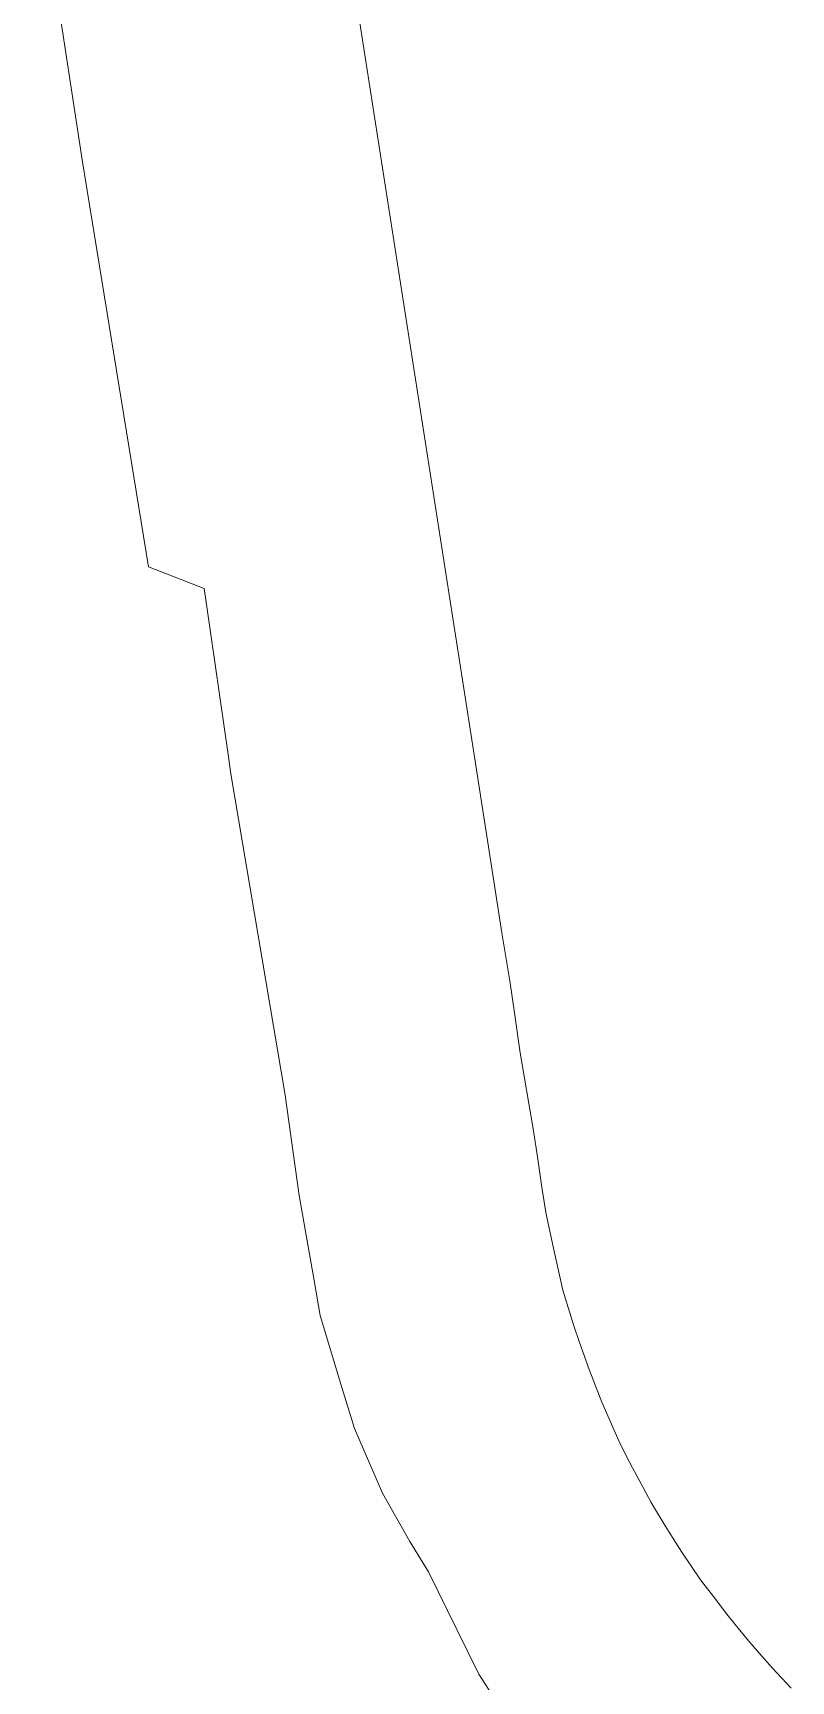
# Model space of a CAD drawing. Header units: metres. Extents: x 662613 to 666742, y 2728069 to 2732733.
# Drawn here: x 663871.45 to 663893.51, y 2730775.85 to 2730823.77 of the extents above; entities that cross this region are included whole.
import ezdxf

# ---------------------------------------------------------------- set-up
doc = ezdxf.new("R2010")
doc.units = ezdxf.units.M
doc.header["$MEASUREMENT"] = 0
doc.layers.add('Xref_DQ_MasterPlan_2024$0$DQ_ROADS', color=8, linetype='Continuous', lineweight=13)

# ---------------------------------------------------------------- blocks, each defined once
blk = doc.blocks.new('Xref_DQ_MasterPlan_2024$0$DQ_Roads_')
at = {"layer": 'Xref_DQ_MasterPlan_2024$0$DQ_ROADS'}
for points in [[(663885.3736, 2730774.571), (663884.4265, 2730776.0463), (663883.794, 2730777.3207), (663882.9609, 2730779.0186), (663882.419, 2730779.9024), (663881.6173, 2730781.3124), (663880.8059, 2730783.1848), (663880.4111, 2730784.4778), (663879.8072, 2730786.4753), (663879.6291, 2730787.4896), (663879.1955, 2730789.9671), (663878.7852, 2730792.886), (663877.2135, 2730802.231), (663877.1423, 2730802.7207), (663876.4884, 2730807.2201), (663876.4315, 2730807.612), (663874.8136, 2730808.2439), (663872.8875, 2730820.0832), (663871.4505, 2730829.481)], [(663879.9129, 2730830.775), (663884.0355, 2730804.393), (663884.7062, 2730800.1007), (663885.0963, 2730797.6045), (663885.3242, 2730796.2047), (663885.4772, 2730795.2053), (663885.6269, 2730794.1181), (663886.0013, 2730791.9012), (663886.1282, 2730791.0907), (663886.2715, 2730790.1401), (663886.3822, 2730789.424), (663886.5937, 2730788.4311), (663886.8672, 2730787.2137), (663887.194, 2730786.1726), (663887.3528, 2730785.6935), (663887.6389, 2730784.9038), (663888.0028, 2730783.9565), (663888.352, 2730783.1609), (663888.505, 2730782.8075), (663888.703, 2730782.4162), (663888.8997, 2730782.0468), (663889.2075, 2730781.4758), (663889.4397, 2730781.0422), (663889.5926, 2730780.7732), (663889.8985, 2730780.2854), (663890.334, 2730779.5944), (663890.8759, 2730778.7931), (663891.3192, 2730778.2143), (663891.5979, 2730777.8349), (663891.8863, 2730777.4885), (663892.2328, 2730777.0646), (663892.5889, 2730776.6504), (663892.9703, 2730776.2226), (663893.5103, 2730775.64)]]:
    blk.add_lwpolyline(points, dxfattribs=at)
blk = doc.blocks.new('Xref_DQ_MasterPlan_2024')
blk.add_blockref('Xref_DQ_MasterPlan_2024$0$DQ_Roads_', (0, 0))

msp = doc.modelspace()

# ---------------------------------------------------------------- block references
msp.add_blockref('Xref_DQ_MasterPlan_2024', (0, 0))

doc.saveas('drawing.dxf')
